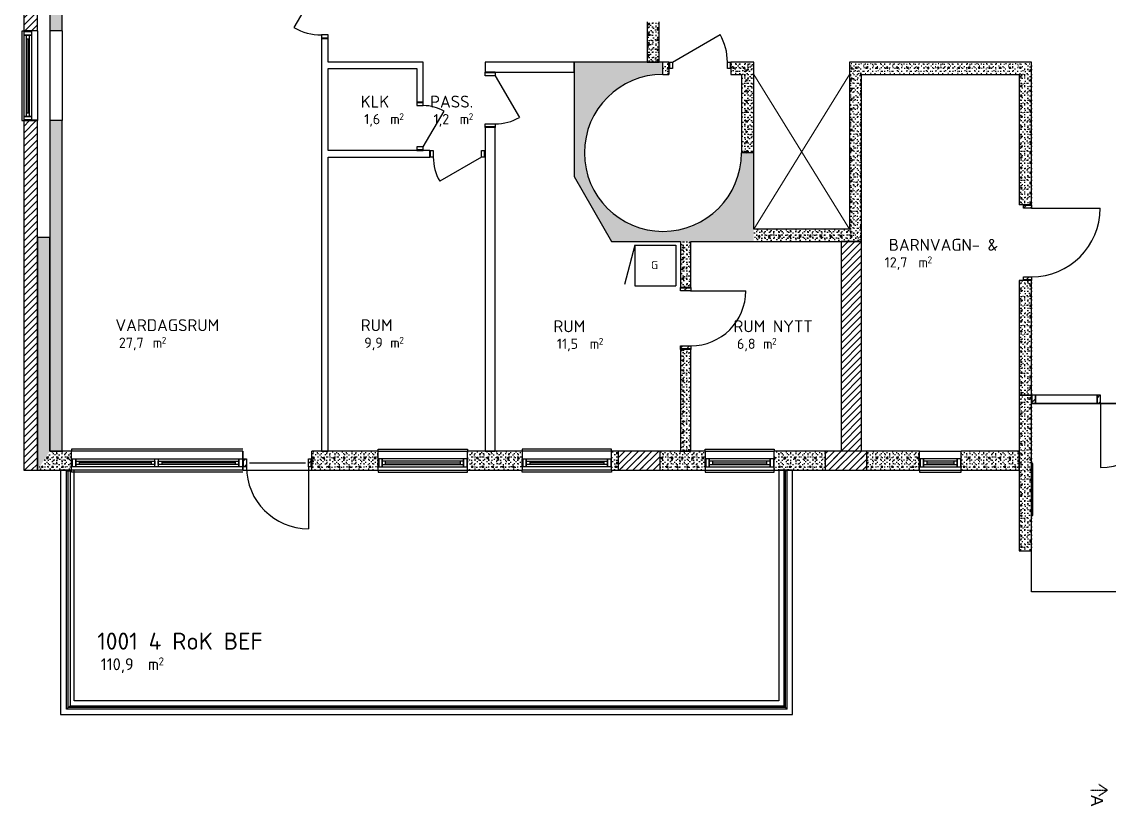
# Model space of a CAD drawing. Header units: millimetres. Extents: x -214 to 77166, y -5099 to 21069.
# Drawn here: x -214 to 15714, y -5095 to 6398 of the extents above; entities that cross this region are included whole.
import ezdxf
from ezdxf.enums import TextEntityAlignment as Align

# ---------------------------------------------------------------- set-up
doc = ezdxf.new("R2010")
doc.units = ezdxf.units.MM
doc.header["$MEASUREMENT"] = 0
doc.linetypes.add('A_PSTRECK_2', pattern=[3.8, 2.2, -0.7, 0.2, -0.7])
doc.linetypes.add('DASHED_4', pattern=[7, 4, -3])
for name, color, linetype in [('A--------JA', 3, 'A_PSTRECK_2'), ('A-01SB-----', 3, 'Continuous'), ('A-01SC-----', 7, 'Continuous'), ('A-01SC-----Ytterväggar2', 7, 'Continuous'), ('A-27B------', 7, 'Continuous'), ('A-42-------', 1, 'Continuous'), ('A-45B------', 1, 'Continuous'), ('A-46---B---', 1, 'Continuous'), ('A-A-BIA----', 4, 'DASHED_4'), ('A-A-BOA----', 3, 'Continuous')]:
    doc.layers.add(name, color=color, linetype=linetype)
doc.layers.add('A-27---MH1-', color=8, linetype='Continuous', lineweight=0)
doc.layers.add('A-A-RUA----', color=3, linetype='Continuous', lineweight=0)
doc.styles.add('GENERATED_STYLE_1', font='arial.ttf')
doc.styles.add('ISO', font='')
doc.styles.get('ISO').set_extended_font_data('ISOCPEUR')
pattern_1 = [(270.0003, (0, 0), (259.8076, 0.0015), [25, -125]), (270.0003, (129.9, -75), (259.8076, 0.0015), [25, -125]), (330.0003, (0, 0), (129.9025, 225.001), [25, -125]), (330.0003, (0.0009, -150), (129.9025, 225.001), [25, -125]), (30.0003, (0.0001, -25), (-129.905, 224.999), [25, -125]), (30.0003, (0.001, -175), (-129.905, 224.999), [25, -125]), (270.00033, (25, 0.0001), (50, 0.0003), [0, -50, 0, -75]), (315.00033, (25, -25), (35.35513, 35.35554), [0, -37.5, 0, -62.5])]
pattern_2 = [(0, (0, 0), (0, 259.8076), [25, -125]), (0, (75, 129.9), (0, 259.8076), [25, -125]), (60, (0, 0), (-225, 129.904), [25, -125]), (60, (150, 0), (-225, 129.904), [25, -125]), (120, (25, 0), (225, 129.904), [25, -125]), (120, (175, 0), (225, 129.904), [25, -125]), (0, (0, 25), (0, 50), [0, -50, 0, -75]), (45, (25, 25), (-35.35534, 35.35534), [0, -37.5, 0, -62.5])]
pattern_3 = [(45, (0, 0), (-49.49747, 49.49747), [])]
pattern_4 = [(270, (0, 0), (259.8076, 0), [25, -125]), (270, (129.9, -75), (259.8076, 0), [25, -125]), (330, (0, 0), (129.904, 225), [25, -125]), (330, (-3e-14, -150), (129.904, 225), [25, -125]), (30, (-5e-15, -25), (-129.904, 225), [25, -125]), (30, (-3e-14, -175), (-129.904, 225), [25, -125]), (270, (25, -5e-15), (50, 0), [0, -50, 0, -75]), (315, (25, -25), (35.35534, 35.35534), [0, -37.5, 0, -62.5])]
pattern_5 = [(90, (0, 0), (-259.8076, 0), [25, -125]), (90, (-129.9, 75), (-259.8076, 0), [25, -125]), (150, (0, 0), (129.904, 225), [25, -125]), (150, (9e-15, 150), (129.904, 225), [25, -125]), (210, (2e-15, 25), (-129.904, 225), [25, -125]), (210, (1e-14, 175), (-129.904, 225), [25, -125]), (90, (-25, 2e-15), (-50, 0), [0, -50, 0, -75]), (135, (-25, 25), (35.35534, 35.35534), [0, -37.5, 0, -62.5])]
pattern_6 = [(0, (0, 0), (0, 600), [])]

# ---------------------------------------------------------------- blocks, each defined once
blk = doc.blocks.new('4 RoK BEF _1001_1', base_point=(2253, -2828))
at = {"layer": 'A-A-RUA----', "style": 'ISO'}
for tag, height, p in [('ROOM_NUMBER', 250, (892, -2551)), ('bFrame', 175, (942, -2927)), ('DUMMY_377', 175, (1522, -2927)), ('DUMMY_378', 117, (1790, -2914))]:
    blk.add_attdef(tag, text='', height=height, dxfattribs=at).set_placement(p, align=Align.TOP_LEFT)
blk = doc.blocks.new('BARNVAGN- &__15', base_point=(13244, 3002))
at = {"layer": 'A-A-RUA----', "style": 'ISO'}
for tag, height, p in [('ROOM_NAME', 175, (12374, 3217)), ('ROOM_NUMBER', 150, (12424, 2948)), ('DUMMY_377', 150, (12823, 2948)), ('DUMMY_378', 100, (13052, 2960))]:
    blk.add_attdef(tag, text='', height=height, dxfattribs=at).set_placement(p, align=Align.TOP_LEFT)
blk = doc.blocks.new('RUM_04_40', base_point=(5097, 1824))
at = {"layer": 'A-A-RUA----', "style": 'ISO'}
for tag, height, p in [('ROOM_NAME', 175, (4752, 2040)), ('bFrame', 150, (4802, 1770)), ('DUMMY_377', 150, (5087, 1770)), ('DUMMY_378', 100, (5316, 1782))]:
    blk.add_attdef(tag, text='', height=height, dxfattribs=at).set_placement(p, align=Align.TOP_LEFT)
blk = doc.blocks.new('KLK_05_41', base_point=(5097, 5099))
at = {"layer": 'A-A-RUA----', "style": 'ISO'}
for tag, height, p in [('ROOM_NAME', 175, (4752, 5315)), ('bFrame', 150, (4802, 5046)), ('DUMMY_377', 150, (5087, 5046)), ('DUMMY_378', 100, (5316, 5057))]:
    blk.add_attdef(tag, text='', height=height, dxfattribs=at).set_placement(p, align=Align.TOP_LEFT)
blk = doc.blocks.new('VARDAGSRUM_06_43', base_point=(2015, 1824))
at = {"layer": 'A-A-RUA----', "style": 'ISO'}
for tag, height, p in [('ROOM_NAME', 175, (1158, 2040)), ('bFrame', 150, (1208, 1770)), ('DUMMY_377', 150, (1607, 1770)), ('DUMMY_378', 100, (1836, 1782))]:
    blk.add_attdef(tag, text='', height=height, dxfattribs=at).set_placement(p, align=Align.TOP_LEFT)
blk = doc.blocks.new('RUM_03_49', base_point=(7968, 1809))
at = {"layer": 'A-A-RUA----', "style": 'ISO'}
for tag, height, p in [('ROOM_NAME', 175, (7574, 2024)), ('bFrame', 150, (7624, 1755)), ('DUMMY_377', 150, (8008, 1755)), ('DUMMY_378', 100, (8237, 1766))]:
    blk.add_attdef(tag, text='', height=height, dxfattribs=at).set_placement(p, align=Align.TOP_LEFT)
blk = doc.blocks.new('PASS._02_50', base_point=(6116, 5099))
at = {"layer": 'A-A-RUA----', "style": 'ISO'}
for tag, height, p in [('ROOM_NAME', 175, (5768, 5315)), ('bFrame', 150, (5818, 5046)), ('DUMMY_377', 150, (6103, 5046)), ('DUMMY_378', 100, (6332, 5057))]:
    blk.add_attdef(tag, text='', height=height, dxfattribs=at).set_placement(p, align=Align.TOP_LEFT)
blk = doc.blocks.new('RUM NYTT_03_51', base_point=(10831, 1809))
at = {"layer": 'A-A-RUA----', "style": 'ISO'}
for tag, height, p in [('ROOM_NAME', 175, (10211, 2024)), ('bFrame', 150, (10261, 1755)), ('DUMMY_377', 150, (10546, 1755)), ('DUMMY_378', 100, (10775, 1766))]:
    blk.add_attdef(tag, text='', height=height, dxfattribs=at).set_placement(p, align=Align.TOP_LEFT)

msp = doc.modelspace()

# ---------------------------------------------------------------- hatches: boundary and pattern name
at = {"layer": 'A-01SB-----', "linetype": 'Continuous'}
h = msp.add_hatch(dxfattribs=at)
h.set_pattern_fill('BETONG__STD_', color=256, style=0, pattern_type=2)
h.set_pattern_definition(pattern_4)
h.paths.add_polyline_path([(8944, 5807), (9124, 5807), (9124, 6398), (9029, 6398), (8944, 6398)])
h = msp.add_hatch(dxfattribs=at)
h.set_pattern_fill('BRANDSÄKRARE', color=256, style=0, pattern_type=2)
h.set_pattern_definition(pattern_3)
h.paths.add_polyline_path([(12088, 107), (12088, 3177), (11788, 3177), (11788, 107)])
at = {"layer": 'A-01SC-----', "linetype": 'Continuous'}
h = msp.add_hatch(dxfattribs=at)
h.set_pattern_fill('BRANDSÄKRARE', color=256, style=0, pattern_type=2)
h.set_pattern_definition(pattern_3)
h.paths.add_polyline_path([(16, 13500), (-184, 13500), (-184, 6264), (16, 6264)])
h = msp.add_hatch(dxfattribs=at)
h.set_pattern_fill('BRANDSÄKRARE', color=256, style=0, pattern_type=2)
h.set_pattern_definition(pattern_3)
h.paths.add_polyline_path([(-184, -173), (16, -173), (16, 4949), (-64, 4949), (-184, 4949)])
h = msp.add_hatch(dxfattribs=at)
h.set_pattern_fill('BETONG__STD_', color=256, style=0, pattern_type=2)
h.set_pattern_definition(pattern_4)
h.paths.add_polyline_path([(16, 3237), (16, -173), (196, 107), (196, 3237)])
h = msp.add_hatch(dxfattribs=at)
h.set_pattern_fill('BETONG__STD_', color=256, style=0, pattern_type=2)
h.set_pattern_definition(pattern_2)
h.paths.add_polyline_path([(16, -173), (516, -173), (516, -123), (516, -3), (516, 107), (196, 107)])
h = msp.add_hatch(dxfattribs=at)
h.set_pattern_fill('BETONG__STD_', color=256, style=0, pattern_type=2)
h.set_pattern_definition(pattern_2)
h.paths.add_polyline_path([(4036, -3), (4036, -123), (4036, -173), (5006, -173), (5006, -123), (5006, -3), (5006, 107), (4036, 107)])
h = msp.add_hatch(dxfattribs=at)
h.set_pattern_fill('BETONG__STD_', color=256, style=0, pattern_type=2)
h.set_pattern_definition(pattern_2)
h.paths.add_polyline_path([(6316, -123), (6316, -173), (7116, -173), (7116, -123), (7116, -3), (7116, 107), (6316, 107), (6316, -3)])
h = msp.add_hatch(dxfattribs=at)
h.set_pattern_fill('BETONG__STD_', color=256, style=0, pattern_type=2)
h.set_pattern_definition(pattern_2)
h.paths.add_polyline_path([(8426, 107), (8426, -3), (8426, -123), (8426, -173), (8526, -173), (8526, -123), (8526, -3), (8526, 107)])
h = msp.add_hatch(dxfattribs=at)
h.set_pattern_fill('BRANDSÄKRARE', color=256, style=0, pattern_type=2)
h.set_pattern_definition(pattern_3)
h.paths.add_polyline_path([(9136, 107), (8526, 107), (8526, -3), (8526, -123), (8526, -173), (9136, -173), (9136, -123), (9136, -3)])
h = msp.add_hatch(dxfattribs=at)
h.set_pattern_fill('BRANDSÄKRARE', color=256, style=0, pattern_type=2)
h.set_pattern_definition(pattern_3)
h.paths.add_polyline_path([(8526, 107), (8526, -3), (9136, -3), (9136, 107)])
h = msp.add_hatch(dxfattribs=at)
h.set_pattern_fill('BETONG__STD_', color=256, style=0, pattern_type=2)
h.set_pattern_definition(pattern_2)
h.paths.add_polyline_path([(9136, -173), (9796, -173), (9796, -123), (9796, -3), (9796, 107), (9136, 107), (9136, -3), (9136, -123)])
h = msp.add_hatch(dxfattribs=at)
h.set_pattern_fill('BETONG__STD_', color=256, style=0, pattern_type=2)
h.set_pattern_definition(pattern_2)
h.paths.add_polyline_path([(10806, -3), (10806, -123), (10806, -173), (11556, -173), (11556, -123), (11556, -3), (11556, 107), (10806, 107)])
h = msp.add_hatch(dxfattribs=at)
h.set_pattern_fill('BRANDSÄKRARE', color=256, style=0, pattern_type=2)
h.set_pattern_definition(pattern_3)
h.paths.add_polyline_path([(12166, 107), (11556, 107), (11556, -3), (11556, -123), (11556, -173), (12166, -173), (12166, -123), (12166, -3)])
h = msp.add_hatch(dxfattribs=at)
h.set_pattern_fill('BRANDSÄKRARE', color=256, style=0, pattern_type=2)
h.set_pattern_definition(pattern_3)
h.paths.add_polyline_path([(11556, 107), (11556, -3), (12166, -3), (12166, 107)])
h = msp.add_hatch(dxfattribs=at)
h.set_pattern_fill('BETONG__STD_', color=256, style=0, pattern_type=2)
h.set_pattern_definition(pattern_2)
h.paths.add_polyline_path([(12166, -123), (12166, -173), (12936, -173), (12936, -123), (12936, -3), (12936, 107), (12166, 107), (12166, -3)])
h = msp.add_hatch(dxfattribs=at)
h.set_pattern_fill('BETONG__STD_', color=256, style=0, pattern_type=2)
h.set_pattern_definition(pattern_2)
h.paths.add_polyline_path([(13546, -3), (13546, -123), (13546, -173), (14396, -173), (14396, 107), (13546, 107)])
h = msp.add_hatch(dxfattribs=at)
h.set_pattern_fill('BRANDSÄKRARE', color=256, style=0, pattern_type=2)
h.set_pattern_definition(pattern_3)
h.paths.add_polyline_path([(9136, -123), (8526, -123), (8526, -173), (9136, -173)])
h = msp.add_hatch(dxfattribs=at)
h.set_pattern_fill('BRANDSÄKRARE', color=256, style=0, pattern_type=2)
h.set_pattern_definition(pattern_3)
h.paths.add_polyline_path([(12166, -123), (11556, -123), (11556, -173), (12166, -173)])
at = {"layer": 'A-01SC-----Ytterväggar2', "linetype": 'Continuous'}
h = msp.add_hatch(dxfattribs=at)
h.set_pattern_fill('BETONG__STD_', color=256, style=0, pattern_type=2)
h.set_pattern_definition(pattern_4)
h.paths.add_polyline_path([(14396, 927), (14396, -1353), (14576, -1353), (14576, 927)])
at = {"layer": 'A-27B------', "linetype": 'Continuous'}
h = msp.add_hatch(dxfattribs=at)
h.set_pattern_fill('BETONG__STD_', color=256, style=0, pattern_type=2)
h.set_pattern_definition(pattern_1)
h.paths.add_polyline_path([(376, 12399), (196, 12399), (196, 6264), (376, 6264)])
h = msp.add_hatch(dxfattribs=at)
h.set_pattern_fill('BETONG__STD_', color=256, style=0, pattern_type=2)
h.set_pattern_definition([(72.9275, (0, 0), (-248.359, 76.275), [25, -125]), (72.9275, (-102.16, 109.83), (-248.359, 76.275), [25, -125]), (132.9275, (0, 0), (190.2354, 176.948), [25, -125]), (132.9275, (44.04, 143.4), (190.2354, 176.948), [25, -125]), (192.9275, (7.34, 23.9), (-58.1235, 253.2225), [25, -125]), (192.9275, (51.38, 167.3), (-58.1235, 253.2225), [25, -125]), (72.9275, (-23.9, 7.34), (-47.7967, 14.6791), [0, -50, 0, -75]), (117.9275, (-16.56, 31.24), (44.17705, 23.41768), [0, -37.5, 0, -62.5])])
h.paths.add_polyline_path([(9178, 5627), (9178, 5807), (7878, 5807), (7878, 4130), (8426, 3177), (10508, 3177), (10508, 4477), (10328, 4477, -0.414214), (9178, 3327, -0.414214), (8028, 4477, -0.414214)])
h = msp.add_hatch(dxfattribs=at)
h.set_pattern_fill('BETONG__STD_', color=256, style=0, pattern_type=2)
h.set_pattern_definition(pattern_2)
h.paths.add_polyline_path([(9178, 5807), (9178, 5627), (9264, 5627), (9264, 5712), (9264, 5807)])
h = msp.add_hatch(dxfattribs=at)
h.set_pattern_fill('BETONG__STD_', color=256, style=0, pattern_type=2)
h.set_pattern_definition(pattern_2)
h.paths.add_polyline_path([(10174, 5712), (10174, 5627), (10328, 5627), (10508, 5807), (10174, 5807)])
h = msp.add_hatch(dxfattribs=at)
h.set_pattern_fill('BETONG__STD_', color=256, style=0, pattern_type=2)
h.set_pattern_definition(pattern_4)
h.paths.add_polyline_path([(10508, 4477), (10508, 5807), (10328, 5627), (10328, 4477)])
h = msp.add_hatch(dxfattribs=at)
h.set_pattern_fill('BETONG__STD_', color=256, style=0, pattern_type=2)
h.set_pattern_definition(pattern_2)
h.paths.add_polyline_path([(12088, 5627), (14396, 5627), (14576, 5807), (11908, 5807)])
h = msp.add_hatch(dxfattribs=at)
h.set_pattern_fill('BETONG__STD_', color=256, style=0, pattern_type=2)
h.set_pattern_definition(pattern_5)
h.paths.add_polyline_path([(12088, 3177), (12088, 5627), (11908, 5807), (11908, 3357)])
h = msp.add_hatch(dxfattribs=at)
h.set_pattern_fill('BETONG__STD_', color=256, style=0, pattern_type=2)
h.set_pattern_definition(pattern_4)
h.paths.add_polyline_path([(14396, 5627), (14396, 3718), (14456, 3718), (14576, 3718), (14576, 5807)])
h = msp.add_hatch(dxfattribs=at)
h.set_pattern_fill('BETONG__STD_', color=256, style=0, pattern_type=2)
h.set_pattern_definition(pattern_1)
h.paths.add_polyline_path([(376, 4949), (196, 4949), (196, 107), (376, 107)])
h = msp.add_hatch(dxfattribs=at)
h.set_pattern_fill('BETONG__STD_', color=256, style=0, pattern_type=2)
h.set_pattern_definition(pattern_2)
h.paths.add_polyline_path([(11908, 3357), (10508, 3357), (10508, 3177), (12088, 3177)])
h = msp.add_hatch(dxfattribs=at)
h.set_pattern_fill('BETONG__STD_', color=256, style=0, pattern_type=2)
h.set_pattern_definition(pattern_5)
h.paths.add_polyline_path([(9435, 3177), (9435, 2507), (9585, 2507), (9585, 3177)])
h = msp.add_hatch(dxfattribs=at)
h.set_pattern_fill('BETONG__STD_', color=256, style=0, pattern_type=2)
h.set_pattern_definition(pattern_4)
h.paths.add_polyline_path([(14396, 927), (14576, 927), (14576, 2608), (14456, 2608), (14396, 2608)])
h = msp.add_hatch(dxfattribs=at)
h.set_pattern_fill('BETONG__STD_', color=256, style=0, pattern_type=2)
h.set_pattern_definition(pattern_5)
h.paths.add_polyline_path([(9435, 107), (9585, 107), (9585, 1597), (9435, 1597)])
at = {"layer": 'A-42-------', "linetype": 'Continuous'}
h = msp.add_hatch(dxfattribs=at)
h.set_pattern_fill('FALSAD_PLÅT__LIGGANDE_600', color=256, style=0, pattern_type=2)
h.set_pattern_definition(pattern_6)
h.paths.add_polyline_path([(4272, 6204), (4176, 6204), (4176, 6152), (4272, 6152)])
h = msp.add_hatch(dxfattribs=at)
h.set_pattern_fill('FALSAD_PLÅT__LIGGANDE_600', color=256, style=0, pattern_type=2)
h.set_pattern_definition(pattern_6)
h.paths.add_polyline_path([(9264, 5712), (9316, 5712), (9316, 5807), (9264, 5807)])
h = msp.add_hatch(dxfattribs=at)
h.set_pattern_fill('FALSAD_PLÅT__LIGGANDE_600', color=256, style=0, pattern_type=2)
h.set_pattern_definition(pattern_6)
h.paths.add_polyline_path([(10122, 5712), (10174, 5712), (10174, 5807), (10122, 5807)])
h = msp.add_hatch(dxfattribs=at)
h.set_pattern_fill('FALSAD_PLÅT__LIGGANDE_600', color=256, style=0, pattern_type=2)
h.set_pattern_definition(pattern_6)
h.paths.add_polyline_path([(6572, 5659), (6572, 5607), (6722, 5607), (6722, 5659)])
h = msp.add_hatch(dxfattribs=at)
h.set_pattern_fill('FALSAD_PLÅT__LIGGANDE_600', color=256, style=0, pattern_type=2)
h.set_pattern_definition(pattern_6)
h.paths.add_polyline_path([(5572, 5169), (5668, 5169), (5668, 5221), (5572, 5221)])
h = msp.add_hatch(dxfattribs=at)
h.set_pattern_fill('FALSAD_PLÅT__LIGGANDE_600', color=256, style=0, pattern_type=2)
h.set_pattern_definition(pattern_6)
h.paths.add_polyline_path([(6572, 4901), (6572, 4849), (6722, 4849), (6722, 4901)])
h = msp.add_hatch(dxfattribs=at)
h.set_pattern_fill('FALSAD_PLÅT__LIGGANDE_600', color=256, style=0, pattern_type=2)
h.set_pattern_definition(pattern_6)
h.paths.add_polyline_path([(5572, 4511), (5668, 4511), (5668, 4563), (5572, 4563)])
h = msp.add_hatch(dxfattribs=at)
h.set_pattern_fill('FALSAD_PLÅT__LIGGANDE_600', color=256, style=0, pattern_type=2)
h.set_pattern_definition(pattern_6)
h.paths.add_polyline_path([(5814, 4511), (5762, 4511), (5762, 4415), (5814, 4415)])
h = msp.add_hatch(dxfattribs=at)
h.set_pattern_fill('FALSAD_PLÅT__LIGGANDE_600', color=256, style=0, pattern_type=2)
h.set_pattern_definition(pattern_6)
h.paths.add_polyline_path([(6572, 4511), (6520, 4511), (6520, 4415), (6572, 4415)])
h = msp.add_hatch(dxfattribs=at)
h.set_pattern_fill('BRANDSÄKRARE', color=256, style=0, pattern_type=2)
h.set_pattern_definition(pattern_3)
h.paths.add_polyline_path([(14456, 3718), (14456, 3666), (14576, 3666), (14576, 3718)])
h = msp.add_hatch(dxfattribs=at)
h.set_pattern_fill('BRANDSÄKRARE', color=256, style=0, pattern_type=2)
h.set_pattern_definition(pattern_3)
h.paths.add_polyline_path([(14456, 2660), (14456, 2608), (14576, 2608), (14576, 2660)])
h = msp.add_hatch(dxfattribs=at)
h.set_pattern_fill('BRANDSÄKRARE', color=256, style=0, pattern_type=2)
h.set_pattern_definition(pattern_3)
h.paths.add_polyline_path([(9435, 2507), (9435, 2455), (9585, 2455), (9585, 2507)])
h = msp.add_hatch(dxfattribs=at)
h.set_pattern_fill('BRANDSÄKRARE', color=256, style=0, pattern_type=2)
h.set_pattern_definition(pattern_3)
h.paths.add_polyline_path([(9435, 1649), (9435, 1597), (9585, 1597), (9585, 1649)])
h = msp.add_hatch(dxfattribs=at)
h.set_pattern_fill('BRANDSÄKRARE', color=256, style=0, pattern_type=2)
h.set_pattern_definition(pattern_3)
h.paths.add_polyline_path([(14576, 807), (14636, 807), (14636, 927), (14576, 927)])
h = msp.add_hatch(dxfattribs=at)
h.set_pattern_fill('BRANDSÄKRARE', color=256, style=0, pattern_type=2)
h.set_pattern_definition(pattern_3)
h.paths.add_polyline_path([(15536, 807), (15586, 807), (15586, 927), (15536, 927)])
h = msp.add_hatch(dxfattribs=at)
h.set_pattern_fill('BRANDSÄKRARE', color=256, style=0, pattern_type=2)
h.set_pattern_definition(pattern_3)
h.paths.add_polyline_path([(3078, -3), (3026, -3), (3026, -123), (3078, -123)])
h = msp.add_hatch(dxfattribs=at)
h.set_pattern_fill('BRANDSÄKRARE', color=256, style=0, pattern_type=2)
h.set_pattern_definition(pattern_3)
h.paths.add_polyline_path([(4036, -3), (3984, -3), (3984, -123), (4036, -123)])

# ---------------------------------------------------------------- linework, layer by layer
at = {"layer": 'A--------JA'}
for p, q in [((15689, -4860), (15564, -4777)), ((15439, -4860), (15689, -4860)), ((15689, -4860), (15564, -4944))]:
    msp.add_line(p, q, dxfattribs=at)
at = {"layer": 'A-01SB-----'}
for p, q in [((4176, 6152), (4272, 6152)), ((5668, 5221), (5572, 5221)), ((5668, 4511), (5572, 4511)), ((5762, 4415), (5762, 4511)), ((6572, 4415), (6572, 4511))]:
    msp.add_line(p, q, dxfattribs=at)
at = {"layer": 'A-01SB-----', "flags": 128}
for points in [[(8944, 6398), (8944, 5807)], [(9124, 5807), (9124, 6398)], [(4176, 6152), (4176, 107)], [(4272, 5807), (4272, 6152)], [(5668, 5807), (4272, 5807)], [(5668, 5221), (5668, 5807)], [(8944, 5807), (9124, 5807)], [(4272, 4511), (4272, 5711)], [(4272, 5711), (5572, 5711)], [(5572, 5711), (5572, 5221)], [(5572, 4511), (4272, 4511)], [(5762, 4511), (5668, 4511)], [(4272, 107), (4272, 4415)], [(4272, 4415), (5762, 4415)], [(12088, 3177), (11788, 3177)], [(11788, 3177), (11788, 107)], [(12088, 107), (12088, 3177)], [(4176, 107), (4272, 107)]]:
    msp.add_lwpolyline(points, dxfattribs=at)
at = {"layer": 'A-01SC-----'}
for p, q in [((-184, 4949), (-64, 4949)), ((-64, 4949), (16, 4949)), ((14576, 829), (14576, 927)), ((14576, 807), (14576, 829)), ((516, -3), (516, 107)), ((3026, -3), (3026, 107)), ((3026, -3), (3026, 107)), ((3026, -3), (3026, 107)), ((3026, -3), (3026, 107)), ((3026, 107), (3026, -3)), ((3026, 107), (3026, -3)), ((4036, -3), (4036, 107)), ((5006, -3), (5006, 107)), ((6316, -3), (6316, 107)), ((7116, 107), (7116, -3)), ((7116, 107), (7116, -3)), ((7116, 107), (7116, -3)), ((7116, 107), (7116, -3)), ((8426, -3), (8426, 107)), ((9136, 107), (8526, 107)), ((9136, 107), (8526, 107)), ((8526, -3), (8526, 107)), ((9136, -3), (9136, 107)), ((9796, 107), (9796, -3)), ((9796, 107), (9796, -3)), ((10806, -3), (10806, 107)), ((10806, -3), (10806, 107)), ((12166, 107), (11556, 107)), ((12166, 107), (11556, 107)), ((11556, -3), (11556, 107)), ((12166, -3), (12166, 107)), ((12936, -3), (12936, 107)), ((13546, -3), (13546, 107)), ((516, -123), (516, -3)), ((516, -173), (516, -123)), ((3026, -123), (3026, -3)), ((3026, -3), (3026, -123)), ((3026, -173), (3026, -123)), ((3026, -173), (3026, -123)), ((3026, -173), (3026, -123)), ((3026, -173), (3026, -123)), ((3026, -123), (3026, -173)), ((3026, -123), (3026, -173)), ((4036, -123), (4036, -3)), ((4036, -173), (4036, -123)), ((5006, -123), (5006, -3)), ((5006, -173), (5006, -123)), ((6316, -123), (6316, -3)), ((6316, -173), (6316, -123)), ((7116, -3), (7116, -123)), ((7116, -123), (7116, -173)), ((7116, -123), (7116, -173)), ((7116, -123), (7116, -173)), ((7116, -123), (7116, -173)), ((8426, -123), (8426, -3)), ((8426, -173), (8426, -123)), ((8526, -123), (8526, -3)), ((8526, -173), (8526, -123)), ((9136, -123), (9136, -3)), ((9136, -173), (9136, -123)), ((9796, -3), (9796, -123)), ((9796, -123), (9796, -173)), ((9796, -123), (9796, -173)), ((10806, -123), (10806, -3)), ((10806, -173), (10806, -123)), ((10806, -173), (10806, -123)), ((11556, -123), (11556, -3)), ((11556, -173), (11556, -123)), ((12166, -123), (12166, -3)), ((12166, -173), (12166, -123)), ((12936, -123), (12936, -3)), ((12936, -173), (12936, -123)), ((13546, -123), (13546, -3)), ((13546, -173), (13546, -123)), ((8526, -173), (9136, -173)), ((8526, -173), (9136, -173)), ((11556, -173), (12166, -173)), ((11556, -173), (12166, -173))]:
    msp.add_line(p, q, dxfattribs=at)
at = {"layer": 'A-01SC-----', "flags": 128}
for points in [[(-184, 13500), (-184, 6264)], [(16, 6264), (16, 13500)], [(-184, 4949), (-184, -173)], [(16, -173), (16, 4949)], [(16, 3237), (16, -173)], [(196, 3237), (16, 3237)], [(196, 107), (196, 3237)], [(516, 107), (196, 107)], [(5006, 107), (4036, 107)], [(7116, 107), (6316, 107)], [(8526, 107), (8426, 107)], [(9796, 107), (9136, 107)], [(11556, 107), (10806, 107)], [(12936, 107), (12166, 107)], [(14396, 107), (13546, 107)], [(14396, -173), (14396, 107)], [(-184, -173), (16, -173)], [(16, -173), (516, -173)], [(4036, -173), (5006, -173)], [(6316, -173), (7116, -173)], [(8426, -173), (8526, -173)], [(9136, -173), (9796, -173)], [(10806, -173), (11556, -173)], [(12166, -173), (12936, -173)], [(13546, -173), (14396, -173)]]:
    msp.add_lwpolyline(points, dxfattribs=at)
at = {"layer": 'A-01SC-----Ytterväggar2', "flags": 128}
for points in [[(14396, 927), (14396, -1353)], [(14576, 927), (14396, 927)], [(14576, -1353), (14576, 927)], [(14396, -1353), (14576, -1353)]]:
    msp.add_lwpolyline(points, dxfattribs=at)
at = {"layer": 'A-27---MH1-'}
for p, q in [((10508, 3357), (11908, 5627)), ((10508, 5627), (11908, 3357))]:
    msp.add_line(p, q, dxfattribs=at)
at = {"layer": 'A-27B------'}
for p, q in [((9264, 5807), (9264, 5712)), ((10174, 5807), (10174, 5712)), ((6722, 5659), (6572, 5659)), ((9264, 5712), (9264, 5627)), ((10174, 5712), (10174, 5627)), ((6722, 4849), (6572, 4849)), ((14456, 3718), (14396, 3718)), ((14576, 3718), (14456, 3718)), ((14456, 2608), (14396, 2608)), ((14576, 2608), (14456, 2608)), ((9585, 2507), (9435, 2507)), ((9585, 1597), (9435, 1597))]:
    msp.add_line(p, q, dxfattribs=at)
at = {"layer": 'A-27B------', "flags": 128}
for points in [[(196, 12399), (196, 6264)], [(376, 6264), (376, 12399)], [(7878, 5807), (6572, 5807)], [(6572, 5807), (6572, 5659)], [(9178, 5807), (7878, 5807)], [(7878, 5807), (7878, 4130)], [(7878, 5657), (7878, 5807)], [(9264, 5807), (9178, 5807)], [(9178, 5627), (9178, 5807)], [(10508, 5807), (10174, 5807)], [(10508, 4477), (10508, 5807)], [(14576, 5807), (11908, 5807)], [(11908, 5807), (11908, 3357)], [(14576, 3718), (14576, 5807)], [(6722, 5657), (7878, 5657)], [(9178, 5627), (9264, 5627)], [(10174, 5627), (10328, 5627)], [(10328, 5627), (10328, 4477)], [(12088, 5627), (14396, 5627)], [(12088, 3177), (12088, 5627)], [(14396, 5627), (14396, 3718)], [(196, 4949), (196, 107)], [(376, 107), (376, 4949)], [(6572, 4849), (6572, 107)], [(6722, 107), (6722, 4849)], [(10508, 4477), (10328, 4477)], [(10508, 3357), (10508, 4477)], [(7878, 4130), (8426, 3177)], [(11908, 3357), (10508, 3357)], [(8426, 3177), (9435, 3177)], [(9435, 3177), (9435, 2507)], [(9585, 3177), (10508, 3177)], [(9585, 2507), (9585, 3177)], [(10508, 3177), (12088, 3177)], [(14396, 2608), (14396, 927)], [(14576, 927), (14576, 2608)], [(9435, 1597), (9435, 107)], [(9585, 107), (9585, 1597)], [(14396, 927), (14576, 927)], [(196, 107), (376, 107)], [(6572, 107), (6722, 107)], [(9435, 107), (9585, 107)]]:
    msp.add_lwpolyline(points, dxfattribs=at)
at = {"layer": 'A-27B------'}
for start, end in [(90, 180), (180, 270), (270, 0)]:
    msp.add_arc((9178, 4477), 1150, start, end, dxfattribs=at)
at = {"layer": 'A-42-------'}
for p, q in [((4176, 7010), (3773, 6312)), ((-184, 6259), (-214, 6259)), ((-214, 6259), (-214, 4949)), ((16, 6264), (-184, 6264)), ((-184, 6264), (-184, 4954)), ((-184, 6259), (-184, 4949)), ((-184, 6259), (-184, 6199)), ((-184, 6259), (-64, 6259)), ((-64, 6249), (-184, 6249)), ((-64, 6199), (-64, 6259)), ((16, 6264), (16, 4954)), ((16, 6259), (16, 4949)), ((376, 6264), (196, 6264)), ((196, 6264), (196, 4949)), ((376, 6264), (376, 4949)), ((-99, 6199), (-184, 6199)), ((-184, 6199), (-184, 5009)), ((-184, 6199), (-99, 6199)), ((-149, 6199), (-149, 6149)), ((-99, 6199), (-149, 6199)), ((-149, 6149), (-149, 5059)), ((-149, 6149), (-99, 6149)), ((-124, 6149), (-124, 5059)), ((-64, 6199), (-99, 6199)), ((-99, 6199), (-64, 6199)), ((-99, 6149), (-99, 6199)), ((-99, 5059), (-99, 6149)), ((-64, 5009), (-64, 6199)), ((4272, 6204), (4176, 6204)), ((4176, 6204), (4176, 6152)), ((4176, 6162), (4272, 6162)), ((4176, 6152), (4272, 6152)), ((4176, 6152), (4272, 6152)), ((4272, 6152), (4272, 6204)), ((9316, 5807), (10014, 6210)), ((9264, 5712), (9264, 5807)), ((9264, 5807), (9316, 5807)), ((9264, 5807), (9264, 5712)), ((9274, 5807), (9274, 5712)), ((9316, 5807), (9316, 5712)), ((10122, 5712), (10122, 5807)), ((10122, 5807), (10174, 5807)), ((10164, 5807), (10164, 5712)), ((10174, 5807), (10174, 5712)), ((10174, 5807), (10174, 5712)), ((6572, 5659), (6722, 5659)), ((6572, 5607), (6572, 5659)), ((6722, 5659), (6572, 5659)), ((6722, 5649), (6572, 5649)), ((6722, 5607), (6572, 5607)), ((6722, 5659), (6722, 5607)), ((6722, 5607), (7075, 4995)), ((9316, 5712), (9264, 5712)), ((10174, 5712), (10122, 5712)), ((5668, 5221), (5572, 5221)), ((5572, 5221), (5572, 5169)), ((5668, 5221), (5572, 5221)), ((5668, 5211), (5572, 5211)), ((5572, 5169), (5668, 5169)), ((5668, 5169), (5668, 5221)), ((-214, 4949), (-184, 4949)), ((-184, 5009), (-99, 5009)), ((-99, 5009), (-184, 5009)), ((-184, 5009), (-184, 4949)), ((-64, 4959), (-184, 4959)), ((16, 4954), (-184, 4954)), ((-184, 4949), (-64, 4949)), ((-99, 5059), (-149, 5059)), ((-149, 5059), (-149, 5009)), ((-149, 5009), (-99, 5009)), ((-99, 5009), (-99, 5059)), ((-99, 5009), (-64, 5009)), ((-64, 5009), (-99, 5009)), ((-64, 4949), (-64, 5009)), ((376, 4949), (196, 4949)), ((5668, 4563), (5971, 5088)), ((6572, 4901), (6722, 4901)), ((6572, 4849), (6572, 4901)), ((6722, 4859), (6572, 4859)), ((6722, 4849), (6572, 4849)), ((6722, 4849), (6572, 4849)), ((6722, 4901), (6722, 4849)), ((5668, 4563), (5572, 4563)), ((5572, 4563), (5572, 4511)), ((5668, 4521), (5572, 4521)), ((5572, 4511), (5668, 4511)), ((5668, 4511), (5572, 4511)), ((5668, 4511), (5668, 4563)), ((5762, 4415), (5762, 4511)), ((5762, 4511), (5814, 4511)), ((5762, 4415), (5762, 4511)), ((5772, 4415), (5772, 4511)), ((5814, 4511), (5814, 4415)), ((6520, 4415), (6520, 4511)), ((6520, 4511), (6572, 4511)), ((6562, 4415), (6562, 4511)), ((6572, 4511), (6572, 4415)), ((6572, 4415), (6572, 4511)), ((5814, 4415), (5762, 4415)), ((6520, 4415), (5909, 4062)), ((6572, 4415), (6520, 4415)), ((14456, 3718), (14576, 3718)), ((14456, 3666), (14456, 3718)), ((14576, 3718), (14456, 3718)), ((14576, 3708), (14456, 3708)), ((14576, 3666), (14456, 3666)), ((14576, 3718), (14576, 3666)), ((14576, 3666), (15582, 3666)), ((14456, 2660), (14576, 2660)), ((14456, 2608), (14456, 2660)), ((14576, 2618), (14456, 2618)), ((14576, 2608), (14456, 2608)), ((14576, 2608), (14456, 2608)), ((14576, 2660), (14576, 2608)), ((9435, 2507), (9585, 2507)), ((9435, 2455), (9435, 2507)), ((9585, 2507), (9435, 2507)), ((9585, 2497), (9435, 2497)), ((9585, 2455), (9435, 2455)), ((9585, 2507), (9585, 2455)), ((9585, 2455), (10391, 2455)), ((9435, 1649), (9585, 1649)), ((9435, 1597), (9435, 1649)), ((9585, 1607), (9435, 1607)), ((9585, 1597), (9435, 1597)), ((9585, 1597), (9435, 1597)), ((9585, 1649), (9585, 1597)), ((14636, 927), (14576, 927)), ((14576, 927), (14576, 807)), ((14576, 829), (14576, 927)), ((14576, 807), (14576, 829)), ((16586, 807), (14576, 807)), ((14576, 807), (14636, 807)), ((14586, 807), (14586, 927)), ((15536, 927), (14636, 927)), ((14636, 927), (14636, 807)), ((14636, 807), (14636, 927)), ((14636, 807), (15536, 807)), ((15536, 807), (15536, 927)), ((15586, 927), (15536, 927)), ((15536, 927), (15536, 807)), ((15536, 807), (15586, 807)), ((15586, 807), (15586, 927)), ((15586, 807), (15586, -133)), ((3026, 137), (516, 137)), ((516, 137), (516, 107)), ((3026, 107), (516, 107)), ((5006, 107), (5006, 137)), ((5006, 137), (6316, 137)), ((5006, 107), (6316, 107)), ((6316, 137), (6316, 107)), ((8426, 137), (7116, 137)), ((7116, 137), (7116, 107)), ((8426, 107), (7116, 107)), ((8426, 107), (8426, 137)), ((9796, 107), (9796, 137)), ((9796, 137), (10806, 137)), ((9796, 107), (10806, 107)), ((10806, 137), (10806, 107)), ((12936, 107), (13546, 107)), ((516, -3), (576, -3)), ((516, -123), (516, -3)), ((576, -123), (516, -123)), ((526, -3), (526, -123)), ((576, -3), (2966, -3)), ((576, -38), (576, -3)), ((576, -3), (576, -38)), ((576, -123), (576, -38)), ((576, -38), (576, -123)), ((576, -38), (626, -38)), ((576, -88), (576, -38)), ((626, -88), (576, -88)), ((2966, -123), (576, -123)), ((626, -38), (1686, -38)), ((626, -38), (626, -88)), ((1686, -63), (626, -63)), ((1686, -88), (626, -88)), ((1686, -88), (1686, -38)), ((1686, -38), (1736, -38)), ((1736, -88), (1686, -88)), ((1736, -123), (1736, -3)), ((1736, -3), (1786, -3)), ((1736, -38), (1736, -88)), ((1786, -123), (1736, -123)), ((1786, -3), (1786, -123)), ((1786, -38), (1836, -38)), ((1786, -88), (1786, -38)), ((1836, -88), (1786, -88)), ((1836, -38), (2916, -38)), ((1836, -38), (1836, -88)), ((2916, -63), (1836, -63)), ((2916, -88), (1836, -88)), ((2916, -88), (2916, -38)), ((2916, -38), (2966, -38)), ((2966, -88), (2916, -88)), ((2966, -3), (2966, -38)), ((2966, -38), (2966, -3)), ((2966, -3), (3026, -3)), ((2966, -38), (2966, -123)), ((2966, -123), (2966, -38)), ((2966, -38), (2966, -88)), ((3026, -123), (2966, -123)), ((3026, -123), (3026, -3)), ((3026, -3), (3078, -3)), ((3078, -123), (3026, -123)), ((3036, -123), (3036, -3)), ((3078, -3), (3078, -123)), ((3122, -63), (3940, -63)), ((3984, -123), (3984, -3)), ((3984, -3), (4036, -3)), ((4036, -123), (3984, -123)), ((3984, -123), (3984, -1029)), ((4026, -123), (4026, -3)), ((4036, -3), (4036, -123)), ((4036, -123), (4036, -3)), ((5066, -3), (5006, -3)), ((5006, -123), (5006, -3)), ((5006, -123), (5066, -123)), ((5016, -3), (5016, -123)), ((5066, -3), (5066, -38)), ((6256, -3), (5066, -3)), ((5066, -38), (5066, -3)), ((5066, -38), (5066, -123)), ((5066, -123), (5066, -38)), ((5116, -38), (5066, -38)), ((5066, -38), (5066, -88)), ((5066, -88), (5116, -88)), ((5066, -123), (6256, -123)), ((6206, -38), (5116, -38)), ((5116, -88), (5116, -38)), ((5116, -63), (6206, -63)), ((5116, -88), (6206, -88)), ((6256, -38), (6206, -38)), ((6206, -38), (6206, -88)), ((6206, -88), (6256, -88)), ((6256, -38), (6256, -3)), ((6316, -3), (6256, -3)), ((6256, -3), (6256, -38)), ((6256, -123), (6256, -38)), ((6256, -38), (6256, -123)), ((6256, -88), (6256, -38)), ((6256, -123), (6316, -123)), ((6306, -3), (6306, -123)), ((6316, -123), (6316, -3)), ((7116, -3), (7176, -3)), ((7116, -123), (7116, -3)), ((7176, -123), (7116, -123)), ((7126, -3), (7126, -123)), ((7176, -3), (8366, -3)), ((7176, -38), (7176, -3)), ((7176, -3), (7176, -38)), ((7176, -123), (7176, -38)), ((7176, -38), (7176, -123)), ((7176, -38), (7226, -38)), ((7176, -88), (7176, -38)), ((7226, -88), (7176, -88)), ((8366, -123), (7176, -123)), ((7226, -38), (8316, -38)), ((7226, -38), (7226, -88)), ((8316, -63), (7226, -63)), ((8316, -88), (7226, -88)), ((8316, -88), (8316, -38)), ((8316, -38), (8366, -38)), ((8366, -88), (8316, -88)), ((8366, -3), (8366, -38)), ((8366, -38), (8366, -3)), ((8366, -3), (8426, -3)), ((8366, -38), (8366, -123)), ((8366, -123), (8366, -38)), ((8366, -38), (8366, -88)), ((8426, -123), (8366, -123)), ((8416, -3), (8416, -123)), ((8426, -123), (8426, -3)), ((9856, -3), (9796, -3)), ((9796, -123), (9796, -3)), ((9796, -123), (9856, -123)), ((9806, -3), (9806, -123)), ((9856, -3), (9856, -38)), ((10746, -3), (9856, -3)), ((9856, -38), (9856, -3)), ((9856, -38), (9856, -123)), ((9856, -123), (9856, -38)), ((9906, -38), (9856, -38)), ((9856, -38), (9856, -88)), ((9856, -88), (9906, -88)), ((9856, -123), (10746, -123)), ((10696, -38), (9906, -38)), ((9906, -88), (9906, -38)), ((9906, -63), (10696, -63)), ((9906, -88), (10696, -88)), ((10746, -38), (10696, -38)), ((10696, -38), (10696, -88)), ((10696, -88), (10746, -88)), ((10746, -38), (10746, -3)), ((10806, -3), (10746, -3)), ((10746, -3), (10746, -38)), ((10746, -123), (10746, -38)), ((10746, -38), (10746, -123)), ((10746, -88), (10746, -38)), ((10746, -123), (10806, -123)), ((10796, -3), (10796, -123)), ((10806, -123), (10806, -3)), ((12996, -3), (12936, -3)), ((12936, -123), (12936, -3)), ((12936, -123), (12996, -123)), ((12946, -3), (12946, -123)), ((12996, -3), (12996, -38)), ((13486, -3), (12996, -3)), ((12996, -38), (12996, -3)), ((12996, -38), (12996, -123)), ((12996, -123), (12996, -38)), ((13046, -38), (12996, -38)), ((12996, -38), (12996, -88)), ((12996, -88), (13046, -88)), ((12996, -123), (13486, -123)), ((13436, -38), (13046, -38)), ((13046, -88), (13046, -38)), ((13046, -63), (13436, -63)), ((13046, -88), (13436, -88)), ((13486, -38), (13436, -38)), ((13436, -38), (13436, -88)), ((13436, -88), (13486, -88)), ((13486, -38), (13486, -3)), ((13546, -3), (13486, -3)), ((13486, -3), (13486, -38)), ((13486, -123), (13486, -38)), ((13486, -38), (13486, -123)), ((13486, -88), (13486, -38)), ((13486, -123), (13546, -123)), ((13536, -3), (13536, -123)), ((13546, -123), (13546, -3)), ((3026, -173), (516, -173)), ((516, -203), (516, -173)), ((3026, -203), (516, -203)), ((3026, -173), (4036, -173)), ((5006, -173), (6316, -173)), ((5006, -173), (5006, -203)), ((5006, -203), (6316, -203)), ((6316, -203), (6316, -173)), ((8426, -173), (7116, -173)), ((7116, -203), (7116, -173)), ((8426, -203), (7116, -203)), ((8426, -173), (8426, -203)), ((9796, -173), (10806, -173)), ((9796, -173), (9796, -203)), ((9796, -203), (10806, -203)), ((10806, -203), (10806, -173)), ((12936, -173), (13546, -173)), ((12936, -173), (12936, -203)), ((12936, -203), (13546, -203)), ((13546, -203), (13546, -173))]:
    msp.add_line(p, q, dxfattribs=at)
for centre, radius, start, end in [((4176, 7010), 806, 240, 270), ((9316, 5807), 806, 0, 30), ((5668, 4563), 606, 60, 90), ((6722, 5607), 706, 270, 300), ((6520, 4415), 706, 180, 210), ((14576, 3666), 1006, 270, 0), ((9585, 2455), 806, 270, 0), ((15586, 807), 940, 270, 0), ((3984, -123), 906, 180, 270)]:
    msp.add_arc(centre, radius, start, end, dxfattribs=at)
at = {"layer": 'A-45B------'}
for p, q in [((14596, -74), (14576, -74)), ((14576, -74), (14576, -833)), ((14576, -74), (14576, -833)), ((14576, -74), (14596, -74)), ((14596, -833), (14596, -74)), ((443, -179), (493, -179)), ((443, -3674), (443, -179)), ((468, -3649), (468, -179)), ((493, -179), (493, -3624)), ((10998, -179), (10948, -179)), ((10948, -179), (10948, -3624)), ((10973, -3649), (10973, -179)), ((10998, -3674), (10998, -179)), ((14576, -833), (14596, -833)), ((493, -3624), (443, -3674)), ((443, -3674), (493, -3624)), ((10973, -3649), (468, -3649)), ((493, -3624), (10948, -3624)), ((10948, -3624), (10998, -3674)), ((10948, -3624), (10998, -3674)), ((10998, -3674), (443, -3674))]:
    msp.add_line(p, q, dxfattribs=at)
at = {"layer": 'A-45B------', "flags": 128}
msp.add_lwpolyline([(14576, 807), (17376, 807), (17376, -1953), (14576, -1953)], close=True, dxfattribs=at)
for points in [[(356, -173), (356, -3752)], [(556, -173), (356, -173)], [(556, -3552), (556, -173)], [(11076, -173), (10876, -173)], [(10876, -173), (10876, -3552)], [(11076, -3752), (11076, -173)], [(10876, -3552), (556, -3552)], [(356, -3752), (11076, -3752)]]:
    msp.add_lwpolyline(points, dxfattribs=at)
at = {"layer": 'A-45B------'}
msp.add_point((14576, -74), dxfattribs=at)
at = {"layer": 'A-46---B---'}
for p, q in [((8768, 3127), (8613, 2547)), ((8768, 3127), (8768, 2527)), ((8768, 3127), (9368, 3127)), ((9368, 3127), (9368, 2527)), ((8768, 2527), (9368, 2527))]:
    msp.add_line(p, q, dxfattribs=at)

# ---------------------------------------------------------------- block references
at = {"layer": 'A-A-BIA----'}
ref = msp.add_blockref('BARNVAGN- &__15', (13244, 3002), dxfattribs=at)
ref.add_attrib('ROOM_NAME', ' BARNVAGN- &', dxfattribs={"layer": 'A-A-RUA----', "color": 7, "height": 175, "style": 'ISO'}).set_placement((12374, 3217), align=Align.TOP_LEFT)
ref.add_attrib('ROOM_NUMBER', '12,7', dxfattribs={"layer": 'A-A-RUA----', "color": 7, "height": 150, "style": 'ISO'}).set_placement((12424, 2948), align=Align.TOP_LEFT)
ref.add_attrib('DUMMY_377', ' m', dxfattribs={"layer": 'A-A-RUA----', "color": 7, "height": 150, "style": 'ISO'}).set_placement((12823, 2948), align=Align.TOP_LEFT)
ref.add_attrib('DUMMY_378', '2', dxfattribs={"layer": 'A-A-RUA----', "color": 7, "height": 100, "style": 'ISO'}).set_placement((13052, 2960), align=Align.TOP_LEFT)
at = {"layer": 'A-A-BOA----'}
ref = msp.add_blockref('4 RoK BEF _1001_1', (2253, -2828), dxfattribs=at)
ref.add_attrib('ROOM_NUMBER', '1001 4 RoK BEF ', dxfattribs={"layer": 'A-A-RUA----', "color": 7, "height": 250, "style": 'ISO'}).set_placement((892, -2551), align=Align.TOP_LEFT)
ref.add_attrib('bFrame', '110,9', dxfattribs={"layer": 'A-A-RUA----', "color": 7, "height": 175, "style": 'ISO'}).set_placement((942, -2927), align=Align.TOP_LEFT)
ref.add_attrib('DUMMY_377', ' m', dxfattribs={"layer": 'A-A-RUA----', "color": 7, "height": 175, "style": 'ISO'}).set_placement((1522, -2927), align=Align.TOP_LEFT)
ref.add_attrib('DUMMY_378', '2', dxfattribs={"layer": 'A-A-RUA----', "color": 7, "height": 117, "style": 'ISO'}).set_placement((1790, -2914), align=Align.TOP_LEFT)
at = {"layer": 'A-A-RUA----'}
ref = msp.add_blockref('KLK_05_41', (5097, 5099), dxfattribs=at)
ref.add_attrib('ROOM_NAME', 'KLK', dxfattribs={"color": 7, "height": 175, "style": 'ISO'}).set_placement((4752, 5315), align=Align.TOP_LEFT)
ref.add_attrib('bFrame', '1,6', dxfattribs={"color": 7, "height": 150, "style": 'ISO'}).set_placement((4802, 5046), align=Align.TOP_LEFT)
ref.add_attrib('DUMMY_377', ' m', dxfattribs={"color": 7, "height": 150, "style": 'ISO'}).set_placement((5087, 5046), align=Align.TOP_LEFT)
ref.add_attrib('DUMMY_378', '2', dxfattribs={"color": 7, "height": 100, "style": 'ISO'}).set_placement((5316, 5057), align=Align.TOP_LEFT)
ref = msp.add_blockref('PASS._02_50', (6116, 5099), dxfattribs=at)
ref.add_attrib('ROOM_NAME', 'PASS.', dxfattribs={"color": 7, "height": 175, "style": 'ISO'}).set_placement((5768, 5315), align=Align.TOP_LEFT)
ref.add_attrib('bFrame', '1,2', dxfattribs={"color": 7, "height": 150, "style": 'ISO'}).set_placement((5818, 5046), align=Align.TOP_LEFT)
ref.add_attrib('DUMMY_377', ' m', dxfattribs={"color": 7, "height": 150, "style": 'ISO'}).set_placement((6103, 5046), align=Align.TOP_LEFT)
ref.add_attrib('DUMMY_378', '2', dxfattribs={"color": 7, "height": 100, "style": 'ISO'}).set_placement((6332, 5057), align=Align.TOP_LEFT)
ref = msp.add_blockref('VARDAGSRUM_06_43', (2015, 1824), dxfattribs=at)
ref.add_attrib('ROOM_NAME', 'VARDAGSRUM', dxfattribs={"color": 7, "height": 175, "style": 'ISO'}).set_placement((1158, 2040), align=Align.TOP_LEFT)
ref.add_attrib('bFrame', '27,7', dxfattribs={"color": 7, "height": 150, "style": 'ISO'}).set_placement((1208, 1770), align=Align.TOP_LEFT)
ref.add_attrib('DUMMY_377', ' m', dxfattribs={"color": 7, "height": 150, "style": 'ISO'}).set_placement((1607, 1770), align=Align.TOP_LEFT)
ref.add_attrib('DUMMY_378', '2', dxfattribs={"color": 7, "height": 100, "style": 'ISO'}).set_placement((1836, 1782), align=Align.TOP_LEFT)
ref = msp.add_blockref('RUM_04_40', (5097, 1824), dxfattribs=at)
ref.add_attrib('ROOM_NAME', 'RUM', dxfattribs={"color": 7, "height": 175, "style": 'ISO'}).set_placement((4752, 2040), align=Align.TOP_LEFT)
ref.add_attrib('bFrame', '9,9', dxfattribs={"color": 7, "height": 150, "style": 'ISO'}).set_placement((4802, 1770), align=Align.TOP_LEFT)
ref.add_attrib('DUMMY_377', ' m', dxfattribs={"color": 7, "height": 150, "style": 'ISO'}).set_placement((5087, 1770), align=Align.TOP_LEFT)
ref.add_attrib('DUMMY_378', '2', dxfattribs={"color": 7, "height": 100, "style": 'ISO'}).set_placement((5316, 1782), align=Align.TOP_LEFT)
ref = msp.add_blockref('RUM_03_49', (7968, 1809), dxfattribs=at)
ref.add_attrib('ROOM_NAME', 'RUM', dxfattribs={"color": 7, "height": 175, "style": 'ISO'}).set_placement((7574, 2024), align=Align.TOP_LEFT)
ref.add_attrib('bFrame', '11,5', dxfattribs={"color": 7, "height": 150, "style": 'ISO'}).set_placement((7624, 1755), align=Align.TOP_LEFT)
ref.add_attrib('DUMMY_377', ' m', dxfattribs={"color": 7, "height": 150, "style": 'ISO'}).set_placement((8008, 1755), align=Align.TOP_LEFT)
ref.add_attrib('DUMMY_378', '2', dxfattribs={"color": 7, "height": 100, "style": 'ISO'}).set_placement((8237, 1766), align=Align.TOP_LEFT)
ref = msp.add_blockref('RUM NYTT_03_51', (10831, 1809), dxfattribs=at)
ref.add_attrib('ROOM_NAME', 'RUM NYTT', dxfattribs={"color": 7, "height": 175, "style": 'ISO'}).set_placement((10211, 2024), align=Align.TOP_LEFT)
ref.add_attrib('bFrame', '6,8', dxfattribs={"color": 7, "height": 150, "style": 'ISO'}).set_placement((10261, 1755), align=Align.TOP_LEFT)
ref.add_attrib('DUMMY_377', ' m', dxfattribs={"color": 7, "height": 150, "style": 'ISO'}).set_placement((10546, 1755), align=Align.TOP_LEFT)
ref.add_attrib('DUMMY_378', '2', dxfattribs={"color": 7, "height": 100, "style": 'ISO'}).set_placement((10775, 1766), align=Align.TOP_LEFT)

# ---------------------------------------------------------------- texts
at = {"layer": 'A--------JA', "insert": (15449, -5095), "char_height": 175, "attachment_point": 9, "rotation": 270, "style": 'GENERATED_STYLE_1'}
msp.add_mtext('\\A1;{\\pt0;\\fArial CYR|b0|i0|c204|p34;A\\fArial CYR|b0|i0|c204|p34;\\fArial CYR|b0|i0|c204|p34;}', dxfattribs=at)
at = {"layer": 'A-46---B---', "insert": (9004, 2833), "char_height": 120, "attachment_point": 4, "style": 'ISO'}
msp.add_mtext('\\A1;{\\fISOCPEUR|b0|i0|c0|p34;G}', dxfattribs=at)

doc.saveas('drawing.dxf')
